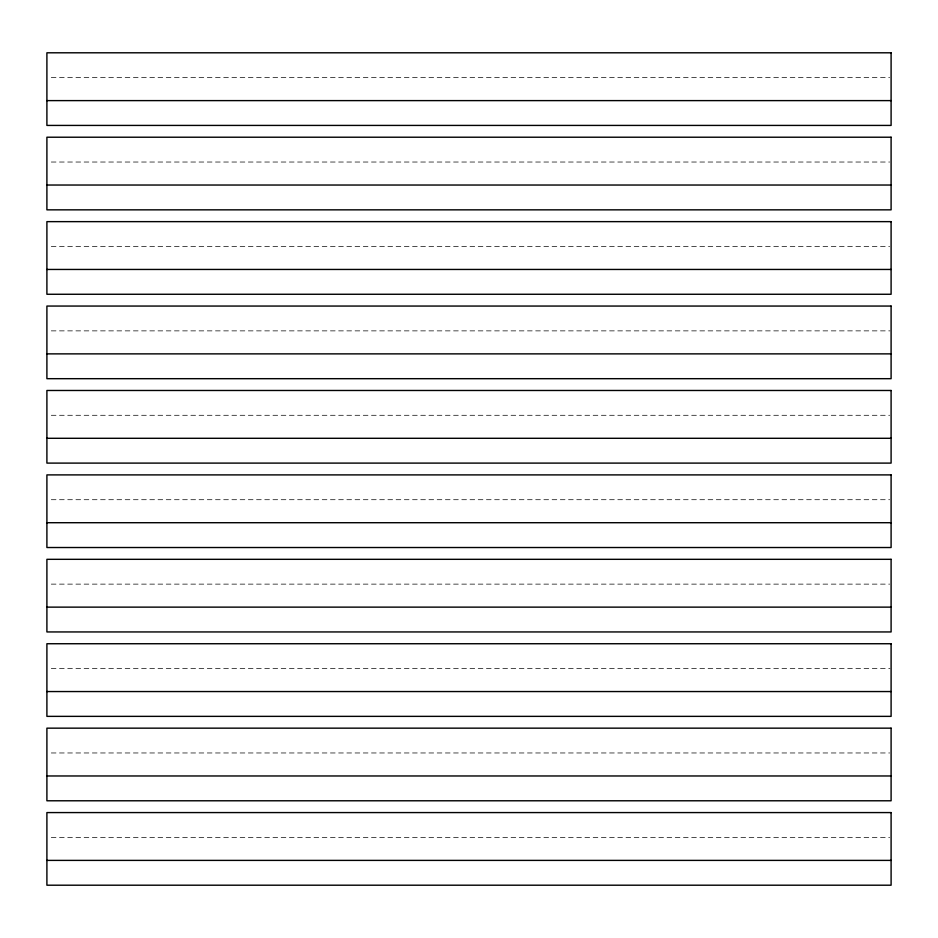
<?xml version="1.0" encoding="UTF-8"?>
<svg xmlns="http://www.w3.org/2000/svg" width="938" height="938" viewBox="0 0 938 938"><rect width="100%" height="100%" fill="white"/><g stroke="black" fill="none" stroke-linecap="round" stroke-linejoin="round"><path stroke-width="0.7" stroke-dasharray="4.69 3.52" d="M51.297 77.608L889.634 77.608M51.297 162.028L889.634 162.028M51.297 246.448L889.634 246.448M51.297 330.868L889.998 330.868M51.297 415.288L889.634 415.288M51.297 499.708L889.634 499.708M51.297 584.128L889.634 584.128M51.297 668.548L889.998 668.548M51.297 752.968L889.634 752.968M51.297 837.388L889.634 837.388"/><path stroke-width="1.41" d="M46.9 100.612L891.1 100.612M46.9 185.032L891.1 185.032M46.9 269.452L891.1 269.452M46.9 353.872L891.1 353.872M46.9 438.292L891.1 438.292M46.9 522.712L891.1 522.712M46.9 607.132L891.1 607.132M46.9 691.552L891.1 691.552M46.9 775.972L891.1 775.972M46.9 860.392L891.1 860.392M891.1 52.798L46.9 52.798L46.9 125.422L891.1 125.422L891.1 52.798M891.1 137.218L46.9 137.218L46.9 209.842L891.1 209.842L891.1 137.218M891.1 221.638L46.9 221.638L46.9 294.262L891.1 294.262L891.1 221.638M891.1 306.058L46.9 306.058L46.9 378.682L891.1 378.682L891.1 306.058M891.1 390.478L46.9 390.478L46.9 463.102L891.1 463.102L891.1 390.478M891.1 474.898L46.9 474.898L46.9 547.522L891.1 547.522L891.1 474.898M891.1 559.318L46.9 559.318L46.9 631.942L891.1 631.942L891.1 559.318M891.1 643.738L46.9 643.738L46.9 716.362L891.1 716.362L891.1 643.738M891.1 728.158L46.9 728.158L46.9 800.782L891.1 800.782L891.1 728.158M891.1 812.578L46.9 812.578L46.9 885.202L891.1 885.202L891.1 812.578"/></g></svg>
